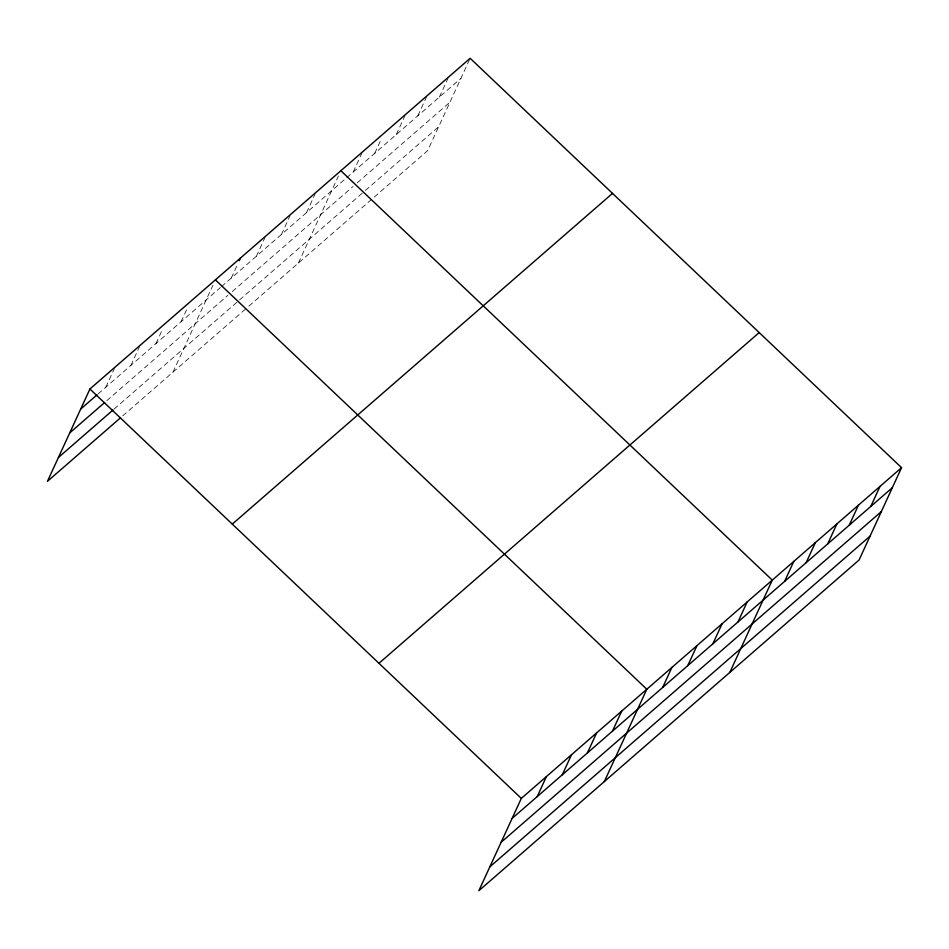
<?xml version="1.0" encoding="UTF-8"?>
<svg xmlns="http://www.w3.org/2000/svg" width="949" height="949" viewBox="0 0 949 949"><rect width="100%" height="100%" fill="white"/><g stroke="black" fill="none" stroke-linecap="round" stroke-linejoin="round"><path stroke-width="0.71" stroke-dasharray="4.75 3.56" d="M105.79 387.239L114.39 368.52M130.879 365.412L139.491 346.693M155.98 343.585L162.125 330.216M181.069 321.747L187.831 307.049M172.92 372.198L212.932 285.222M231.259 278.093L238.021 263.395M256.36 256.266L264.961 237.558M281.45 234.439L290.062 215.72M306.551 212.612L315.151 193.893M298.401 263.051L338.402 176.075M353.182 172.042L361.794 153.335M374.736 153.299L381.498 138.601M396.279 134.568L404.891 115.849M417.821 115.825L426.433 97.106M439.375 97.083L447.975 78.364M469.53 59.621L427.679 150.606L248.211 306.705M98.15 393.882L220.346 287.583M221.437 286.634L345.65 178.602M346.729 177.665L460.917 78.34M106.822 400.644L227.926 295.305M232.291 291.509L352.992 186.526M357.298 182.777L449.945 102.184M114.07 409.078L238.448 300.892M239.539 299.943L364.309 191.413M365.389 190.476L438.652 126.763M122.729 415.852L246.028 308.615"/><path stroke-width="1.42" d="M901.55 467.667L521.321 798.394L478.854 890.708L859.082 559.993L901.55 467.667L470.146 58.292L89.918 389.007L47.45 481.333L120.559 417.75M239.255 260.714L240.488 258.045M537.193 796.614L546.422 776.567M562.283 774.787L571.512 754.74M587.384 752.96L596.613 732.913M612.473 731.133L621.702 711.074M604.335 781.573L646.803 689.247L215.387 279.872M662.663 687.479L671.892 667.42M687.764 665.652L696.981 645.593M712.853 643.825L722.082 623.766M737.954 621.998L747.171 601.939M729.805 672.438L772.272 580.112L340.869 170.737M784.598 581.429L793.815 561.369M806.14 562.686L815.369 542.626M827.682 543.943L836.911 523.895M849.236 525.2L858.454 505.153M870.779 506.458L880.008 486.41M80.689 409.066L97.059 394.831M69.716 432.91L104.639 402.542M58.423 457.489L112.978 410.027M232.28 524.109L612.508 193.382M378.959 663.292L759.188 332.577M512.104 818.441L892.321 487.715M501.131 842.297L881.36 511.57M489.826 866.864L870.055 536.138M89.918 389.007L521.321 798.394"/></g></svg>
